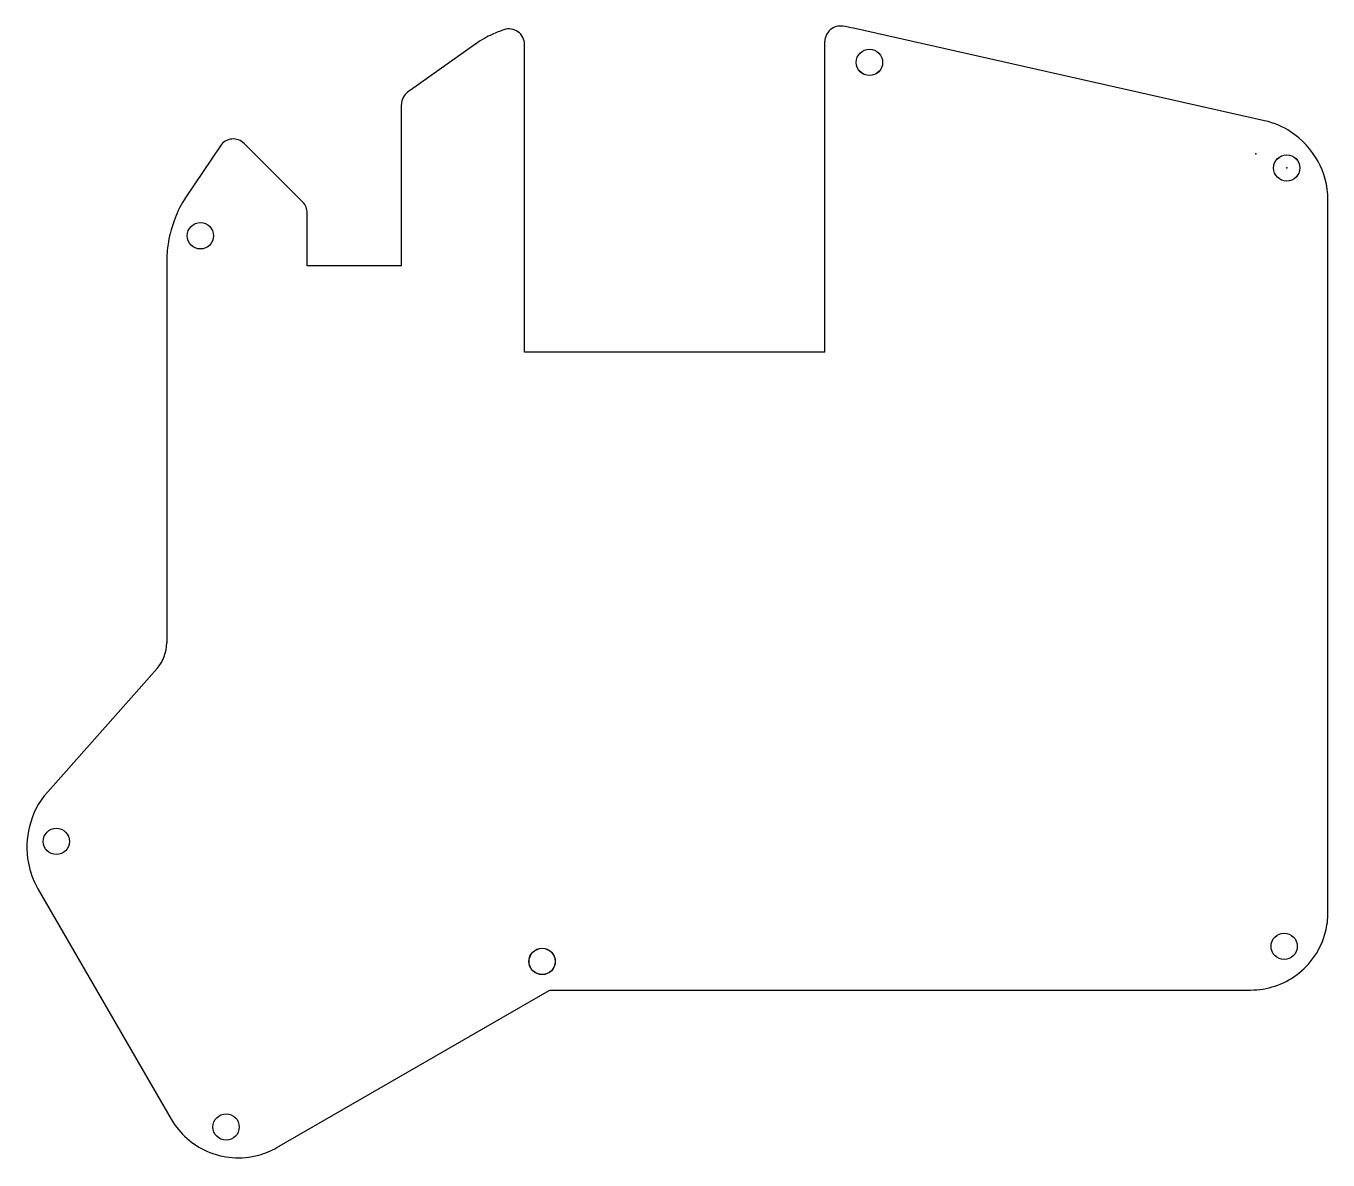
# Model space of a CAD drawing. Header units: millimetres. Extents: x 729 to 897, y -114 to 33.
import ezdxf

# ---------------------------------------------------------------- set-up
doc = ezdxf.new("R2010")
doc.units = ezdxf.units.MM
doc.layers.get('0').update_dxf_attribs({"linetype": 'CONTINUOUS'})

msp = doc.modelspace()

# ---------------------------------------------------------------- linework, layer by layer
for p, q in [((888.99, 20.33), (835.87, 32.28)), ((832.17, -9.59), (832.17, 30.56)), ((787.07, 30.27), (778.61, 24.29)), ((793.34, -9.59), (793.34, 30.19)), ((778.61, 24.29), (778.28, 24.05)), ((777.43, 1.58), (777.43, 22.42)), ((754.05, 17.09), (749.59, 10.47)), ((764.69, 9.81), (757.12, 17.38)), ((897.19, -82.01), (897.19, 10.09)), ((765.27, 1.58), (765.27, 8.39)), ((747.11, 2.35), (747.11, -47.14)), ((777.43, 1.58), (765.27, 1.58)), ((832.17, -9.59), (793.34, -9.59)), ((745.85, -50.46), (731.72, -66.38)), ((730.45, -78.92), (747.69, -108.7)), ((761.35, -112.36), (796.54, -92.06)), ((796.71, -92.01), (887.19, -92.01))]:
    msp.add_line(p, q)
for centre in [(837.93, 27.87), (837.93, 27.86), (891.86, 14.23), (891.86, 14.22), (751.46, 5.46), (751.46, 5.46), (732.84, -72.8), (891.53, -86.36), (891.53, -86.36), (795.62, -88.31), (795.63, -88.32), (754.78, -109.71)]:
    msp.add_circle(centre, 1.7)
for centre, radius, start, end in [((791.34, 30.19), 2, 0, 108.8414), ((834.17, 30.56), 2, 81.0907, 180), ((779.43, 22.42), 2, 125.285, 179.999), ((755.7, 15.97), 2, 44.9609, 146.0231), ((763.27, 8.39), 2, 0, 44.9609), ((742.11, -47.14), 5, 318.4167, 359.999)]:
    msp.add_arc(centre, radius, start, end)
for points, knots in [([(790.69, 32.09), (790.19, 31.91), (789.68, 31.71), (789.17, 31.48), (788.51, 31.17), (787.84, 30.82), (787.08, 30.28)], [0.5431333, 0.5431333, 0.5431333, 0.5431333, 0.7427224, 0.7427224, 0.7427224, 0.9989449, 0.9989449, 0.9989449, 0.9989449]), ([(835.87, 32.28), (835.87, 32.28), (835.87, 32.28), (835.87, 32.28), (835.38, 32.38), (834.93, 32.47), (834.48, 32.54)], [-0.001288, -0.001288, -0.001288, -0.001288, 0, 0, 0, 0.2416287, 0.2416287, 0.2416287, 0.2416287]), ([(897.19, 10.09), (897.19, 12), (896.67, 13.67), (895.91, 15.07), (895.06, 16.62), (893.9, 17.9), (892.36, 18.91), (891.4, 19.53), (890.27, 20.05), (888.99, 20.33)], [0, 0, 0, 0, 0.357372, 0.357372, 0.357372, 0.754028, 0.754028, 0.754028, 1, 1, 1, 1]), ([(749.59, 10.47), (749.59, 10.47), (749.59, 10.47), (749.58, 10.47), (748.91, 9.46), (748.52, 8.61), (748.19, 7.75), (747.8, 6.75), (747.52, 5.77), (747.32, 4.67), (747.2, 3.98), (747.11, 3.25), (747.11, 2.35)], [-0.002185, -0.002185, -0.002185, -0.002185, 0, 0, 0, 0.345214, 0.345214, 0.345214, 0.74612, 0.74612, 0.74612, 1, 1, 1, 1]), ([(731.72, -66.38), (730.43, -67.83), (729.75, -69.37), (729.38, -70.86), (728.99, -72.42), (728.92, -73.97), (729.23, -75.62), (729.44, -76.69), (729.8, -77.8), (730.45, -78.92)], [0.0001622, 0.0001622, 0.0001622, 0.0001622, 0.3686759, 0.3686759, 0.3686759, 0.7527054, 0.7527054, 0.7527054, 1, 1, 1, 1]), ([(887.19, -92.01), (889.37, -92.01), (891.45, -91.28), (893.1, -90.08), (894.93, -88.73), (896.29, -86.79), (896.88, -84.49), (897.08, -83.69), (897.19, -82.86), (897.19, -82.01)], [0, 0, 0, 0, 0.399506, 0.399506, 0.399506, 0.845696, 0.845696, 0.845696, 1, 1, 1, 1]), ([(747.69, -108.7), (748.78, -110.58), (750.44, -112.01), (752.29, -112.83), (754.37, -113.76), (756.74, -113.97), (759.03, -113.33), (759.83, -113.11), (760.62, -112.78), (761.35, -112.36)], [0.000214, 0.000214, 0.000214, 0.000214, 0.3965448, 0.3965448, 0.3965448, 0.8438533, 0.8438533, 0.8438533, 1, 1, 1, 1])]:
    msp.add_open_spline(points, degree=3, knots=knots)
for points, degree in [([(787.08, 30.28), (787.07, 30.27)], 1), ([(796.54, -92.06), (796.59, -92.04), (796.66, -92.02), (796.71, -92.01)], 3)]:
    msp.add_open_spline(points, degree=degree)
for p in [(887.89, 16.06), (891.86, 14.22)]:
    msp.add_point(p)

doc.saveas('drawing.dxf')
